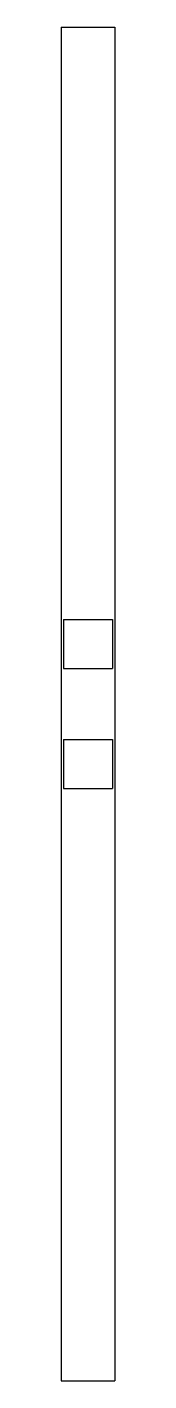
# Model space of a CAD drawing. Header units: millimetres. Extents: x 0 to 24, y 0 to 608.
import ezdxf

# ---------------------------------------------------------------- set-up
doc = ezdxf.new("R2010")
doc.units = ezdxf.units.MM
for name, color, linetype in [('SECTION_Z0p010', 7, 'CONTINUOUS'), ('SECTION_Z1p000', 7, 'CONTINUOUS'), ('SECTION_Z1p990', 7, 'CONTINUOUS')]:
    doc.layers.add(name, color=color, linetype=linetype)

msp = doc.modelspace()

# ---------------------------------------------------------------- linework, layer by layer
at = {"layer": 'SECTION_Z0p010'}
for p, q in [((0, 608, 0.01), (24, 608, 0.01)), ((0, 608, 0.01), (0, 0, 0.01)), ((24, 608, 0.01), (24, 0, 0.01)), ((1, 342, 0.01), (1, 320, 0.01)), ((1, 342, 0.01), (23, 342, 0.01)), ((23, 342, 0.01), (23, 320, 0.01)), ((1, 320, 0.01), (23, 320, 0.01)), ((1, 288, 0.01), (1, 266, 0.01)), ((1, 288, 0.01), (23, 288, 0.01)), ((23, 288, 0.01), (23, 266, 0.01)), ((1, 266, 0.01), (23, 266, 0.01)), ((0, 0, 0.01), (24, 0, 0.01))]:
    msp.add_line(p, q, dxfattribs=at)
at = {"layer": 'SECTION_Z1p000'}
for p, q in [((0, 608, 1), (24, 608, 1)), ((0, 608, 1), (0, 0, 1)), ((24, 608, 1), (24, 0, 1)), ((1, 342, 1), (1, 320, 1)), ((1, 342, 1), (23, 342, 1)), ((23, 342, 1), (23, 320, 1)), ((1, 320, 1), (23, 320, 1)), ((1, 288, 1), (1, 266, 1)), ((1, 288, 1), (23, 288, 1)), ((23, 288, 1), (23, 266, 1)), ((1, 266, 1), (23, 266, 1)), ((0, 0, 1), (24, 0, 1))]:
    msp.add_line(p, q, dxfattribs=at)
at = {"layer": 'SECTION_Z1p990'}
for p, q in [((0, 608, 1.99), (24, 608, 1.99)), ((0, 608, 1.99), (0, 0, 1.99)), ((24, 608, 1.99), (24, 0, 1.99)), ((1, 342, 1.99), (1, 320, 1.99)), ((1, 342, 1.99), (23, 342, 1.99)), ((23, 342, 1.99), (23, 320, 1.99)), ((1, 320, 1.99), (23, 320, 1.99)), ((1, 288, 1.99), (1, 266, 1.99)), ((1, 288, 1.99), (23, 288, 1.99)), ((23, 288, 1.99), (23, 266, 1.99)), ((1, 266, 1.99), (23, 266, 1.99)), ((0, 0, 1.99), (24, 0, 1.99))]:
    msp.add_line(p, q, dxfattribs=at)

doc.saveas('drawing.dxf')
